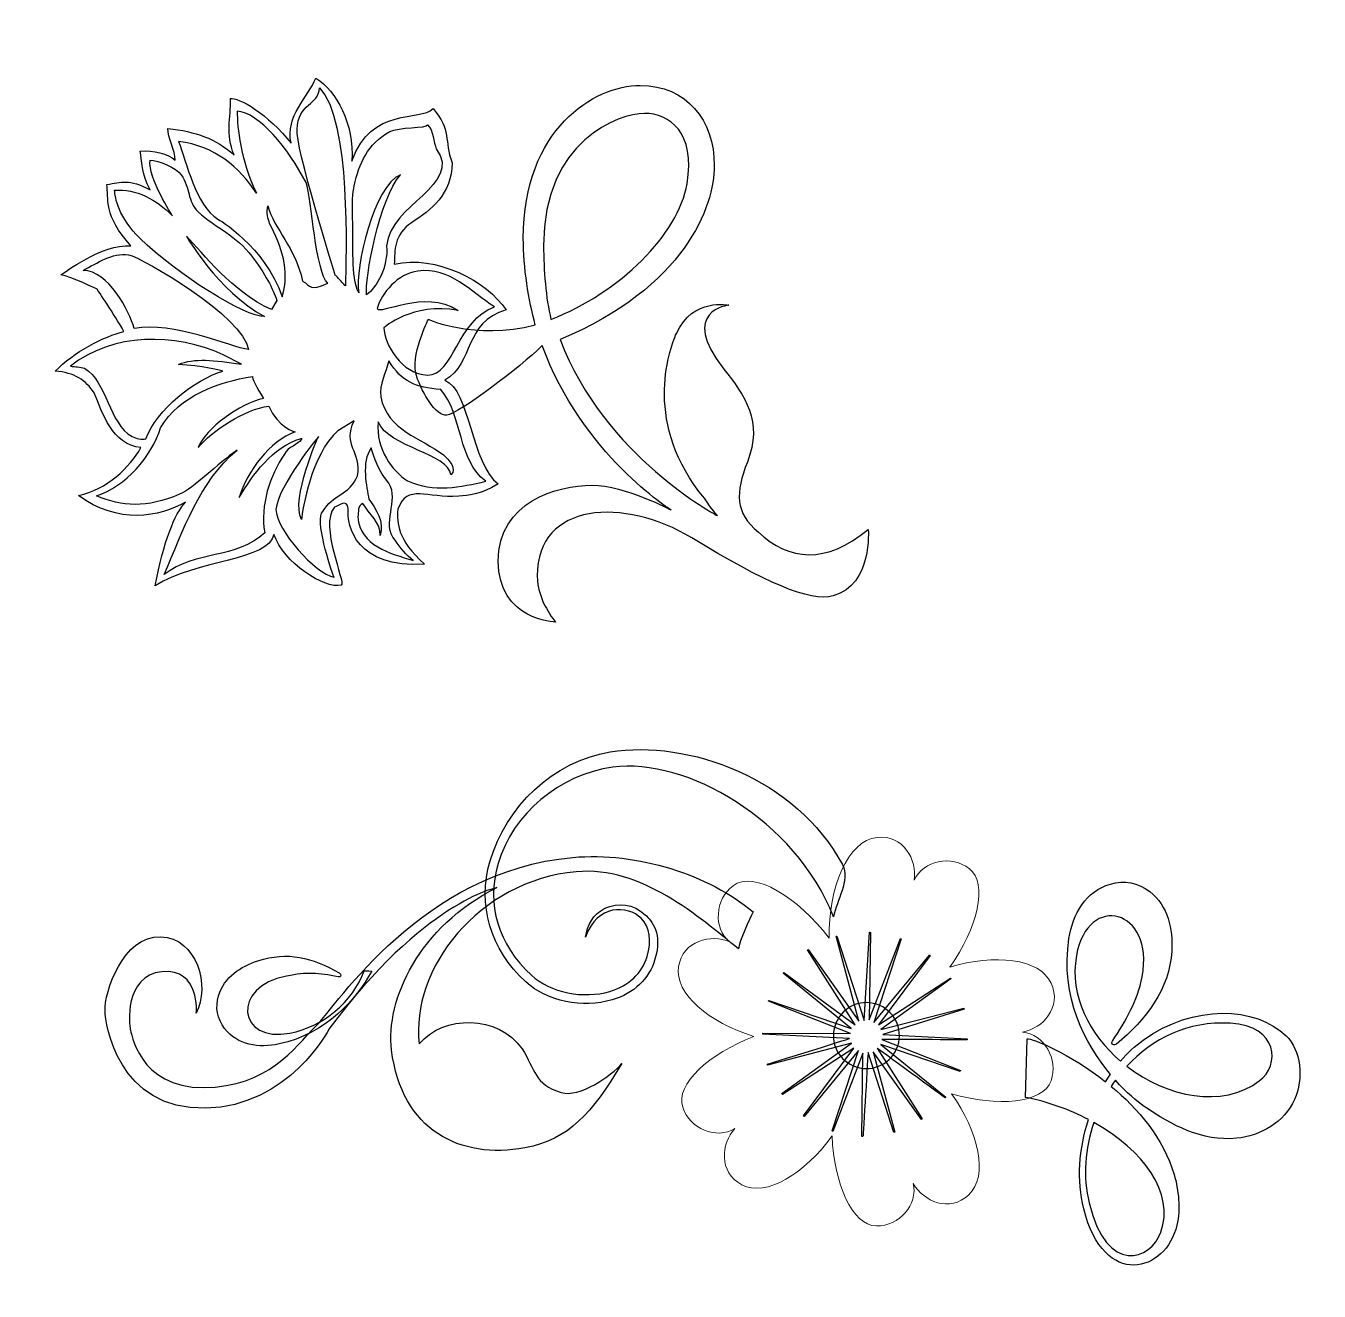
# Model space of a CAD drawing. Header units: millimetres. Extents: x -106 to 106, y -106 to 106.
# Drawn here: x 35.47 to 80.47, y -23.7 to 20.35 of the extents above; entities that cross this region are included whole.
import ezdxf

# ---------------------------------------------------------------- set-up
doc = ezdxf.new("R2010")
doc.units = ezdxf.units.MM
doc.header["$MEASUREMENT"] = 0
doc.layers.add('layer 1', color=7, linetype='Continuous')

msp = doc.modelspace()

# ---------------------------------------------------------------- linework, layer by layer
at = {"layer": 'layer 1', "color": 7}
for points, knots in [([(105.6569, -105.6569), (105.6569, -105.6569), (-106.0097, -105.6569), (-106.0097, -105.6569), (-106.0097, -105.6569), (-106.0097, -105.6569), (-106.0097, 106.0097), (-106.0097, 106.0097), (-106.0097, 106.0097), (-106.0097, 106.0097), (105.6569, 106.0097), (105.6569, 106.0097), (105.6569, 106.0097), (105.6569, 106.0097), (105.6569, -105.6569), (105.6569, -105.6569)], [0, 0, 0, 0, 0.2, 0.2, 0.2, 0.2, 0.4, 0.4, 0.4, 0.4, 0.6, 0.6, 0.6, 0.6, 1, 1, 1, 1]), ([(45.6792, 18.1954), (45.664, 17.5684), (44.9285, 17.6979), (44.9068, 16.7402), (44.9068, 16.7402), (44.8096, 16.2555), (46.2273, 11.6714), (46.2273, 11.6714), (46.2273, 11.6714), (46.2552, 11.6824), (46.5659, 11.2983), (46.5876, 11.2986), (46.5876, 11.2986), (46.5997, 12.2612), (46.7885, 17.1274), (45.6792, 18.1954)], [0, 0, 0, 0, 0.2, 0.2, 0.2, 0.2, 0.4, 0.4, 0.4, 0.4, 0.6, 0.6, 0.6, 0.6, 1, 1, 1, 1]), ([(45.2151, 14.8967), (45.2158, 14.8981), (45.2165, 14.9009), (45.2182, 14.9019), (45.2182, 14.9019), (45.4039, 14.319), (45.5496, 11.7731), (45.9686, 11.392), (45.9686, 11.392), (45.3074, 11.0975), (45.407, 11.2918), (45.0962, 11.4695), (45.0962, 11.4695), (44.8399, 12.6378), (44.1134, 13.2779), (43.8808, 14.0888), (43.8808, 14.0888), (43.835, 13.8711), (43.8936, 13.621), (43.948, 13.4715), (43.948, 13.4715), (44.3645, 12.6571), (44.6608, 11.8654), (44.3879, 10.9166), (44.3879, 10.9166), (43.7906, 12.6777), (42.1466, 13.6272), (42.1466, 13.6272), (42.1466, 13.6272), (41.3817, 14.0826), (41.0486, 15.6274), (40.7823, 16.3333), (40.7823, 16.3333), (42.0608, 16.1573), (42.8883, 15.4483), (43.4967, 14.5233), (43.4967, 14.5233), (42.9055, 15.7507), (42.8304, 16.7812), (42.8191, 17.3848), (42.8191, 17.3848), (43.5642, 17.3355), (44.6119, 16.0915), (45.2151, 14.8967)], [0, 0, 0, 0, 0.16666666, 0.16666667, 0.16666667, 0.16666667, 0.24999999, 0.25, 0.25, 0.25, 0.33333332, 0.33333333, 0.33333333, 0.33333333, 0.41666666, 0.41666667, 0.41666667, 0.41666667, 0.49999999, 0.5, 0.5, 0.5, 0.58333332, 0.58333333, 0.58333333, 0.58333333, 0.66666666, 0.66666667, 0.66666667, 0.66666667, 0.74999999, 0.75, 0.75, 0.75, 0.83333332, 0.83333333, 0.83333333, 0.83333333, 0.91666666, 0.91666667, 0.91666667, 0.91666667, 1, 1, 1, 1]), ([(48.1345, 16.6792), (47.3518, 16.2465), (47.0568, 15.5489), (46.8922, 14.7879), (46.8922, 14.7879), (46.8419, 14.5557), (46.8116, 14.1391), (46.835, 13.6696), (46.835, 13.6696), (46.8853, 12.7067), (46.7516, 11.6383), (47.0479, 11.0647), (47.0479, 11.0647), (46.8981, 11.9257), (47.5819, 14.7965), (48.5007, 15.173), (48.5007, 15.173), (47.7707, 14.3472), (47.2456, 11.5277), (47.3225, 10.9903), (47.3225, 10.9903), (47.6722, 11.2535), (48.078, 11.9522), (48.0194, 12.6956), (48.0194, 12.6956), (48.1317, 14.1412), (50.6818, 14.7947), (49.7478, 16.0777), (49.7478, 16.0777), (49.65, 16.293), (49.6552, 16.7188), (49.4422, 16.9066), (49.4422, 16.9066), (49.4378, 16.7843), (48.4001, 16.8325), (48.1345, 16.6792)], [0, 0, 0, 0, 0.1, 0.1, 0.1, 0.1, 0.2, 0.2, 0.2, 0.2, 0.3, 0.3, 0.3, 0.3, 0.4, 0.4, 0.4, 0.4, 0.5, 0.5, 0.5, 0.5, 0.6, 0.6, 0.6, 0.6, 0.7, 0.7, 0.7, 0.7, 0.8, 0.8, 0.8, 0.8, 1, 1, 1, 1]), ([(39.7891, 15.675), (39.7091, 15.0714), (40.5659, 13.7385), (40.5659, 13.7385), (40.5659, 13.7385), (40.0041, 14.3221), (39.303, 14.6793), (38.5526, 14.6338), (38.5526, 14.6338), (38.5623, 14.3706), (38.7001, 13.6679), (39.4318, 12.9565), (39.4318, 12.9565), (40.7537, 11.6704), (43.1139, 10.209), (43.7675, 10.2324), (43.7675, 10.2324), (42.1414, 11.1319), (41.0517, 13.0309), (41.0517, 13.0309), (41.0517, 13.0309), (41.6112, 12.4555), (42.6619, 11.0685), (44.0117, 10.4787), (44.0117, 10.4787), (44.0117, 10.4787), (44.1998, 10.795), (44.1998, 10.795), (44.1998, 10.795), (44.0593, 11.2039), (43.7967, 11.7234), (43.3265, 12.3363), (43.3265, 12.3363), (42.816, 13.0491), (42.0608, 13.3202), (41.4607, 13.8797), (41.4607, 13.8797), (41.0758, 14.2607), (41.193, 14.6993), (40.875, 15.1727), (40.875, 15.1727), (40.711, 15.4076), (40.0664, 15.6836), (39.7891, 15.675)], [0, 0, 0, 0, 0.0833333, 0.0833333, 0.0833333, 0.0833333, 0.1666667, 0.1666667, 0.1666667, 0.1666667, 0.25, 0.25, 0.25, 0.25, 0.3333333, 0.3333333, 0.3333333, 0.3333333, 0.4166667, 0.4166667, 0.4166667, 0.4166667, 0.5, 0.5, 0.5, 0.5, 0.5833333, 0.5833333, 0.5833333, 0.5833333, 0.6666667, 0.6666667, 0.6666667, 0.6666667, 0.75, 0.75, 0.75, 0.75, 0.8333333, 0.8333333, 0.8333333, 0.8333333, 1, 1, 1, 1]), ([(39.0377, 12.3815), (38.4638, 12.4579), (37.9653, 12.1), (37.4554, 11.842), (37.4554, 11.842), (38.3466, 11.8161), (39.0473, 10.4584), (39.2399, 9.8114), (39.2399, 9.8114), (40.5591, 10.0887), (42.6258, 9.1572), (43.2131, 9.0862), (43.2131, 9.0862), (43.0523, 10.2159), (39.5145, 12.2967), (39.0377, 12.3815)], [0, 0, 0, 0, 0.2, 0.2, 0.2, 0.2, 0.4, 0.4, 0.4, 0.4, 0.6, 0.6, 0.6, 0.6, 1, 1, 1, 1]), ([(47.9209, 9.8417), (47.9209, 9.8417), (48.91, 10.7374), (50.5126, 10.4477), (50.5126, 10.4477), (49.3061, 11.2167), (47.7962, 10.2631), (47.687, 10.519), (47.687, 10.519), (47.8368, 11.043), (48.4121, 11.7341), (49.1032, 11.8161), (49.1032, 11.8161), (50.2343, 11.9567), (50.9474, 11.0951), (51.7739, 10.5666), (51.7739, 10.5666), (50.4789, 10.1311), (50.3486, 8.165), (49.4422, 8.1943), (49.4422, 8.1943), (48.5369, 8.2236), (47.9429, 9.2764), (47.9209, 9.8417)], [0, 0, 0, 0, 0.1428571, 0.1428571, 0.1428571, 0.1428572, 0.2857143, 0.2857143, 0.2857143, 0.2857143, 0.4285714, 0.4285714, 0.4285714, 0.4285714, 0.5714286, 0.5714286, 0.5714286, 0.5714286, 0.7142857, 0.7142857, 0.7142857, 0.7142857, 1, 1, 1, 1]), ([(37.5019, 8.4323), (37.3562, 8.4902), (37.1808, 8.4795), (37.0206, 8.5085), (37.0206, 8.5085), (38.4827, 9.6674), (40.66, 9.6819), (42.336, 8.8961), (42.336, 8.8961), (42.336, 8.8961), (42.9634, 8.5784), (42.9634, 8.5784), (42.9634, 8.5784), (42.0046, 8.7183), (41.3339, 8.7972), (40.7764, 8.5653), (40.7764, 8.5653), (41.5481, 8.5302), (42.3226, 8.3359), (42.3226, 8.3359), (42.3226, 8.3359), (41.3277, 8.0317), (40.0175, 7.0012), (39.6437, 5.9718), (39.6437, 5.9718), (39.4866, 5.9388), (39.3085, 5.9901), (39.1631, 6.0576), (39.1631, 6.0576), (38.3473, 6.5096), (38.3042, 7.9517), (37.5019, 8.4323)], [0, 0, 0, 0, 0.1111111, 0.1111111, 0.1111111, 0.1111111, 0.2222222, 0.2222222, 0.2222222, 0.2222222, 0.3333333, 0.3333333, 0.3333333, 0.3333333, 0.4444444, 0.4444444, 0.4444444, 0.4444445, 0.5555556, 0.5555556, 0.5555556, 0.5555556, 0.6666667, 0.6666667, 0.6666667, 0.6666667, 0.7777778, 0.7777778, 0.7777778, 0.7777778, 1, 1, 1, 1]), ([(47.7218, 6.5641), (48.109, 5.6759), (50.1905, 5.4506), (50.2539, 4.7234), (50.2539, 4.7234), (50.4937, 4.9201), (50.174, 5.2453), (50.0021, 5.4193), (50.0021, 5.4193), (49.2069, 6.0125), (48.0511, 6.2661), (47.8127, 7.4395), (47.8127, 7.4395), (47.7531, 7.8794), (47.9963, 8.2715), (48.0962, 8.6924), (48.0962, 8.6924), (48.5579, 7.9466), (49.0099, 7.7736), (49.9073, 7.692), (49.9073, 7.692), (50.6622, 6.8249), (50.4981, 5.1967), (51.4693, 4.4967), (51.4693, 4.4967), (50.5953, 4.3017), (49.6658, 4.0929), (48.7422, 4.5153), (48.7422, 4.5153), (48.2347, 4.8357), (47.638, 5.6108), (47.7218, 6.5641)], [0, 0, 0, 0, 0.1111111, 0.1111111, 0.1111111, 0.1111111, 0.2222222, 0.2222222, 0.2222222, 0.2222222, 0.3333333, 0.3333333, 0.3333333, 0.3333333, 0.4444444, 0.4444444, 0.4444444, 0.4444445, 0.5555556, 0.5555556, 0.5555556, 0.5555556, 0.6666667, 0.6666667, 0.6666667, 0.6666667, 0.7777778, 0.7777778, 0.7777778, 0.7777778, 1, 1, 1, 1]), ([(40.1536, 6.3591), (39.8432, 5.3538), (38.9323, 4.322), (37.9239, 3.9885), (37.9239, 3.9885), (38.8127, 3.6168), (39.6582, 3.5544), (40.8164, 4.046), (40.8164, 4.046), (41.3066, 4.2479), (42.1376, 5.1116), (42.8146, 5.5863), (42.8146, 5.5863), (41.4847, 4.4546), (40.9404, 2.7924), (40.2786, 1.2479), (40.2786, 1.2479), (41.3366, 2.0958), (42.7815, 1.7757), (43.7764, 2.7028), (43.7764, 2.7028), (43.6131, 3.6719), (43.9539, 4.6851), (44.4606, 5.4437), (44.4606, 5.4437), (44.5967, 5.7341), (44.9323, 5.7252), (45.0646, 5.9863), (45.0646, 5.9863), (45.0646, 5.9863), (45.0442, 5.9884), (45.0442, 5.9884), (45.0442, 5.9884), (44.039, 5.6832), (43.3544, 4.7302), (42.8866, 3.9293), (42.8866, 3.9293), (43.1891, 4.8722), (43.9432, 5.8978), (44.8344, 6.2154), (44.8344, 6.2154), (44.8344, 6.2154), (44.2443, 6.3687), (43.9208, 7.1142), (43.9208, 7.1142), (43.0836, 7.0174), (41.934, 6.243), (41.4586, 5.6711), (41.4586, 5.6711), (41.7211, 6.3295), (42.9258, 7.219), (43.7378, 7.3843), (43.7378, 7.3843), (43.4988, 7.734), (43.31, 8.1175), (43.353, 8.1454), (43.353, 8.1454), (42.1758, 7.9538), (40.8147, 7.488), (40.1536, 6.3591)], [0, 0, 0, 0, 0.0625, 0.0625, 0.0625, 0.0625, 0.125, 0.125, 0.125, 0.125, 0.1875, 0.1875, 0.1875, 0.1875, 0.25, 0.25, 0.25, 0.25, 0.3125, 0.3125, 0.3125, 0.3125, 0.375, 0.375, 0.375, 0.375, 0.4375, 0.4375, 0.4375, 0.4375, 0.5, 0.5, 0.5, 0.5, 0.5625, 0.5625, 0.5625, 0.5625, 0.625, 0.625, 0.625, 0.625, 0.6875, 0.6875, 0.6875, 0.6875, 0.75, 0.75, 0.75, 0.75, 0.8125, 0.8125, 0.8125, 0.8125, 0.875, 0.875, 0.875, 0.875, 1, 1, 1, 1]), ([(44.1674, 3.5158), (44.2419, 4.3447), (45.6482, 6.0563), (45.6482, 6.0563), (45.6482, 6.0563), (45.6482, 6.0563), (44.6728, 3.88), (45.0563, 3.1679), (45.0563, 3.1679), (45.0962, 3.5238), (45.3881, 5.4175), (46.322, 6.2588), (46.322, 6.2588), (46.322, 6.2588), (46.8922, 6.6016), (46.8922, 6.6016), (46.8922, 6.6016), (46.4636, 5.7538), (47.1674, 5.5264), (47.0048, 4.693), (47.0048, 4.693), (46.7371, 3.9951), (46.1184, 4.0467), (45.8039, 3.4497), (45.8039, 3.4497), (45.4979, 3.1882), (46.0664, 1.477), (46.1904, 1.1577), (46.1904, 1.1577), (45.5551, 1.2748), (44.1661, 2.801), (44.1674, 3.5158)], [0, 0, 0, 0, 0.1111111, 0.1111111, 0.1111111, 0.1111111, 0.2222222, 0.2222222, 0.2222222, 0.2222222, 0.3333333, 0.3333333, 0.3333333, 0.3333333, 0.4444444, 0.4444444, 0.4444444, 0.4444445, 0.5555556, 0.5555556, 0.5555556, 0.5555556, 0.6666667, 0.6666667, 0.6666667, 0.6666667, 0.7777778, 0.7777778, 0.7777778, 0.7777778, 1, 1, 1, 1]), ([(47.0155, 3.2581), (47.0555, 3.427), (46.9893, 3.6492), (47.1922, 3.7277), (47.1922, 3.7277), (47.4045, 3.3563), (47.8203, 3.0625), (47.7976, 2.606), (47.7976, 2.606), (47.9457, 3.0766), (47.6411, 3.5427), (47.4034, 3.8776), (47.4034, 3.8776), (47.3276, 4.2844), (47.1244, 5.1729), (47.4809, 5.658), (47.4809, 5.658), (47.5698, 5.3831), (47.7504, 4.8057), (48.1007, 4.4298), (48.1007, 4.4298), (48.4707, 3.8252), (47.8148, 3.0125), (48.3202, 2.443), (48.3202, 2.443), (48.4841, 2.1788), (48.7105, 1.928), (48.9437, 1.7378), (48.9437, 1.7378), (48.1369, 1.9941), (47.1027, 2.2467), (47.0155, 3.2581)], [0, 0, 0, 0, 0.1111111, 0.1111111, 0.1111111, 0.1111111, 0.2222222, 0.2222222, 0.2222222, 0.2222222, 0.3333333, 0.3333333, 0.3333333, 0.3333333, 0.4444444, 0.4444444, 0.4444444, 0.4444445, 0.5555556, 0.5555556, 0.5555556, 0.5555556, 0.6666667, 0.6666667, 0.6666667, 0.6666667, 0.7777778, 0.7777778, 0.7777778, 0.7777778, 1, 1, 1, 1])]:
    msp.add_open_spline(points, degree=3, knots=knots, dxfattribs=at)
at = {"layer": 'layer 1'}
for points, knots in [([(46.8109, 15.6419), (46.8884, 16.9524), (46.2748, 18.0831), (45.5579, 18.5354), (45.5579, 18.5354), (45.2947, 17.8771), (44.4847, 17.2239), (44.6939, 16.2648), (44.6939, 16.2648), (43.9222, 17.2714), (42.84, 17.8905), (42.5875, 17.8199), (42.5875, 17.8199), (42.6047, 17.1267), (42.4015, 16.6238), (42.7143, 15.8548), (42.7143, 15.8548), (42.0753, 16.4398), (41.3714, 16.6679), (40.4109, 16.7843), (40.4109, 16.7843), (40.372, 16.4642), (40.6945, 15.9981), (40.6562, 15.6781), (40.6562, 15.6781), (40.4268, 15.9096), (39.8935, 16.035), (39.4408, 15.9878), (39.4408, 15.9878), (39.5138, 15.6953), (39.4859, 15.1906), (39.786, 14.6466), (39.786, 14.6466), (39.0415, 15.0418), (38.8024, 14.9081), (38.2857, 14.8289), (38.2857, 14.8289), (38.3494, 14.3541), (38.154, 13.7485), (39.1228, 12.6963), (39.1228, 12.6963), (38.0944, 12.7604), (36.8408, 11.7737), (36.6768, 11.6862), (36.6768, 11.6862), (37.0485, 11.6315), (37.9343, 11.1864), (37.9442, 11.1877), (37.9442, 11.1877), (37.9614, 11.1743), (38.5458, 10.2879), (38.8761, 9.7143), (38.8761, 9.7143), (38.1923, 9.5478), (37.1088, 8.9874), (36.4883, 8.3317), (36.4883, 8.3317), (37.1453, 8.2859), (37.5591, 8.0127), (37.8426, 7.5762), (37.8426, 7.5762), (38.1306, 6.8672), (38.4668, 5.7907), (39.4687, 5.6687), (39.4687, 5.6687), (39.0804, 4.9848), (38.2953, 4.2073), (37.2959, 4.003), (37.2959, 4.003), (38.6549, 2.9853), (40.1298, 3.2533), (41.0252, 3.7746), (41.0252, 3.7746), (40.629, 3.3553), (40.2703, 2.4038), (39.9603, 0.8573), (39.9603, 0.8573), (41.4127, 1.7775), (43.9456, 1.734), (44.0968, 2.6501), (44.0968, 2.6501), (44.4262, 1.6762), (45.8542, 0.7312), (46.4409, 0.8827), (46.4409, 0.8827), (46.6056, 0.9768), (45.6564, 2.9484), (46.2018, 3.5927), (46.2018, 3.5927), (46.3393, 3.6381), (46.6455, 3.9041), (46.6837, 3.5544), (46.6837, 3.5544), (46.6062, 2.9143), (46.9997, 1.4653), (49.332, 1.6087), (49.332, 1.6087), (48.3836, 2.4951), (48.3842, 3.0029), (48.4066, 3.5283), (48.4066, 3.5283), (48.7391, 4.4222), (49.4064, 3.8945), (50.533, 3.9806), (50.533, 3.9806), (50.8547, 4.0057), (51.2623, 4.0212), (51.9048, 4.4036), (51.9048, 4.4036), (50.9584, 5.0865), (50.9226, 7.6903), (50.0417, 8.0138), (50.0417, 8.0138), (51.0893, 8.618), (50.6794, 10.0346), (52.1797, 10.4625), (52.1797, 10.4625), (51.5158, 11.463), (49.7351, 12.4035), (48.2843, 12.0514), (48.2843, 12.0514), (48.3022, 12.5365), (48.2678, 13.0898), (48.8866, 13.5011), (48.8866, 13.5011), (49.5704, 13.9462), (50.2856, 14.4895), (50.2966, 15.5847), (50.2966, 15.5847), (50.0066, 16.3705), (50.2921, 16.7226), (49.6327, 17.4723), (49.6327, 17.4723), (49.2114, 17.0158), (47.472, 17.5722), (46.8109, 15.6419)], [0, 0, 0, 0, 0.0285714, 0.0285714, 0.0285714, 0.0285714, 0.0571429, 0.0571429, 0.0571429, 0.0571429, 0.0857143, 0.0857143, 0.0857143, 0.0857143, 0.1142857, 0.1142857, 0.1142857, 0.1142857, 0.1428571, 0.1428571, 0.1428571, 0.1428572, 0.1714286, 0.1714286, 0.1714286, 0.1714286, 0.2, 0.2, 0.2, 0.2, 0.2285714, 0.2285714, 0.2285714, 0.2285714, 0.2571429, 0.2571429, 0.2571429, 0.2571429, 0.2857143, 0.2857143, 0.2857143, 0.2857143, 0.3142857, 0.3142857, 0.3142857, 0.3142857, 0.3428571, 0.3428571, 0.3428571, 0.3428572, 0.3714286, 0.3714286, 0.3714286, 0.3714286, 0.4, 0.4, 0.4, 0.4, 0.4285714, 0.4285714, 0.4285714, 0.4285714, 0.4571429, 0.4571429, 0.4571429, 0.4571429, 0.4857143, 0.4857143, 0.4857143, 0.4857143, 0.5142857, 0.5142857, 0.5142857, 0.5142857, 0.5428571, 0.5428571, 0.5428571, 0.5428572, 0.5714286, 0.5714286, 0.5714286, 0.5714286, 0.6, 0.6, 0.6, 0.6, 0.6285714, 0.6285714, 0.6285714, 0.6285714, 0.6571429, 0.6571429, 0.6571429, 0.6571429, 0.6857143, 0.6857143, 0.6857143, 0.6857143, 0.7142857, 0.7142857, 0.7142857, 0.7142857, 0.7428571, 0.7428571, 0.7428571, 0.7428572, 0.7714286, 0.7714286, 0.7714286, 0.7714286, 0.8, 0.8, 0.8, 0.8, 0.8285714, 0.8285714, 0.8285714, 0.8285714, 0.8571429, 0.8571429, 0.8571429, 0.8571429, 0.8857143, 0.8857143, 0.8857143, 0.8857143, 0.9142857, 0.9142857, 0.9142857, 0.9142857, 0.9428571, 0.9428571, 0.9428571, 0.9428572, 1, 1, 1, 1]), ([(79.316, -14.8053), (78.2587, -13.7855), (76.1021, -13.6911), (74.3396, -14.9596), (74.3396, -14.9596), (74.0561, -15.1635), (73.7949, -15.4119), (73.5569, -15.6906), (73.5569, -15.6906), (72.4782, -14.7656), (71.7696, -13.4227), (72.0214, -12.0127), (72.0214, -12.0127), (72.4148, -9.8081), (74.7499, -10.3817), (74.3082, -12.7499), (74.3082, -12.7499), (74.1484, -13.6084), (73.7453, -14.2658), (73.274, -14.9975), (73.274, -14.9975), (73.2017, -15.1098), (73.3381, -15.1608), (73.4181, -15.0953), (73.4181, -15.0953), (74.4343, -14.2582), (75.2653, -13.1792), (75.3397, -11.8559), (75.3397, -11.8559), (75.3824, -11.099), (75.2171, -10.2894), (74.5735, -9.7878), (74.5735, -9.7878), (74.1718, -9.4746), (73.6861, -9.3817), (73.2031, -9.5232), (73.2031, -9.5232), (72.3452, -9.774), (71.8936, -10.5729), (71.7623, -11.4194), (71.7623, -11.4194), (71.4474, -13.4486), (72.3284, -15.1001), (73.2041, -16.1526), (73.2041, -16.1526), (73.1466, -16.237), (73.0897, -16.3218), (73.0367, -16.4096), (73.0367, -16.4096), (71.7751, -15.4161), (70.4852, -14.89), (70.3092, -14.9134), (70.3092, -14.9134), (70.3092, -14.9134), (70.2523, -16.9526), (70.2523, -16.9526), (70.2523, -16.9526), (71.032, -17.1066), (71.7768, -17.377), (72.4407, -17.7239), (72.4407, -17.7239), (72.1116, -18.7361), (72.0269, -19.8378), (72.2743, -20.8273), (72.2743, -20.8273), (72.9846, -23.6667), (75.144, -23.0335), (75.5171, -21.3992), (75.5171, -21.3992), (75.6477, -20.828), (75.5819, -20.1961), (75.4183, -19.6332), (75.4183, -19.6332), (75.0527, -18.3758), (74.1666, -17.3436), (73.232, -16.5678), (73.232, -16.5678), (73.2788, -16.4958), (73.3271, -16.4244), (73.3774, -16.3545), (73.3774, -16.3545), (73.7646, -16.7876), (74.136, -17.1011), (74.3834, -17.2685), (74.3834, -17.2685), (75.3542, -17.9265), (76.3822, -18.4915), (77.5904, -18.3758), (77.5904, -18.3758), (78.4375, -18.2944), (79.2533, -17.8156), (79.612, -17.0266), (79.612, -17.0266), (79.9437, -16.297), (79.8276, -15.2993), (79.316, -14.8053)], [0, 0, 0, 0, 0.04, 0.04, 0.04, 0.04, 0.08, 0.08, 0.08, 0.08, 0.12, 0.12, 0.12, 0.12, 0.16, 0.16, 0.16, 0.16, 0.2, 0.2, 0.2, 0.2, 0.24, 0.24, 0.24, 0.24, 0.28, 0.28, 0.28, 0.28, 0.32, 0.32, 0.32, 0.32, 0.36, 0.36, 0.36, 0.36, 0.4, 0.4, 0.4, 0.4, 0.44, 0.44, 0.44, 0.44, 0.48, 0.48, 0.48, 0.48, 0.52, 0.52, 0.52, 0.52, 0.56, 0.56, 0.56, 0.56, 0.6, 0.6, 0.6, 0.6, 0.64, 0.64, 0.64, 0.64, 0.68, 0.68, 0.68, 0.68, 0.72, 0.72, 0.72, 0.72, 0.76, 0.76, 0.76, 0.76, 0.8, 0.8, 0.8, 0.8, 0.84, 0.84, 0.84, 0.84, 0.88, 0.88, 0.88, 0.88, 0.92, 0.92, 0.92, 0.92, 1, 1, 1, 1]), ([(47.2381, -12.5411), (46.8422, -13.636), (45.8084, -14.489), (44.656, -14.715), (44.656, -14.715), (42.8353, -15.0726), (42.5772, -13.0965), (44.5402, -12.7268), (44.5402, -12.7268), (45.2506, -12.5921), (45.6285, -12.6114), (46.3358, -12.7561), (46.3358, -12.7561), (46.444, -12.7782), (46.4426, -12.6576), (46.3685, -12.6155), (46.3685, -12.6155), (45.4163, -12.0816), (44.5836, -11.8586), (43.5387, -12.198), (43.5387, -12.198), (42.9417, -12.3923), (42.3657, -12.7633), (42.1717, -13.4114), (42.1717, -13.4114), (42.0498, -13.8151), (42.1238, -14.2189), (42.3784, -14.5493), (42.3784, -14.5493), (42.8297, -15.137), (43.5821, -15.2455), (44.276, -15.0933), (44.276, -15.0933), (45.9382, -14.7274), (46.9494, -13.5505), (47.4999, -12.5583), (47.4999, -12.5583), (47.502, -12.5591), (47.3318, -12.5405), (47.2381, -12.5411)], [0, 0, 0, 0, 0.0909091, 0.0909091, 0.0909091, 0.0909091, 0.1818182, 0.1818182, 0.1818182, 0.1818182, 0.2727273, 0.2727273, 0.2727273, 0.2727273, 0.3636364, 0.3636364, 0.3636364, 0.3636364, 0.4545455, 0.4545455, 0.4545455, 0.4545455, 0.5454545, 0.5454545, 0.5454545, 0.5454546, 0.6363636, 0.6363636, 0.6363636, 0.6363636, 0.7272727, 0.7272727, 0.7272727, 0.7272727, 0.8181818, 0.8181818, 0.8181818, 0.8181818, 1, 1, 1, 1]), ([(78.3855, -16.3797), (78.3855, -16.3797), (78.3855, -16.3797), (78.3855, -16.3797), (78.3855, -16.3797), (77.0891, -17.3453), (75.175, -16.9477), (73.775, -15.867), (73.775, -15.867), (74.6565, -14.9065), (75.8978, -14.2851), (77.373, -14.3712), (77.373, -14.3712), (79.0642, -14.4697), (79.1131, -15.8374), (78.3855, -16.3797)], [0, 0, 0, 0, 0.2, 0.2, 0.2, 0.2, 0.4, 0.4, 0.4, 0.4, 0.6, 0.6, 0.6, 0.6, 1, 1, 1, 1]), ([(74.9601, -21.65), (74.9601, -21.65), (74.9601, -21.65), (74.9601, -21.65), (74.9601, -21.65), (74.6204, -22.607), (73.088, -23.1879), (72.4638, -20.6233), (72.4638, -20.6233), (72.2436, -19.72), (72.3153, -18.7375), (72.6246, -17.8238), (72.6246, -17.8238), (74.3468, -18.7843), (75.4479, -20.2761), (74.9601, -21.65)], [0, 0, 0, 0, 0.2, 0.2, 0.2, 0.2, 0.4, 0.4, 0.4, 0.4, 0.6, 0.6, 0.6, 0.6, 1, 1, 1, 1])]:
    msp.add_open_spline(points, degree=3, knots=knots, dxfattribs=at)
at = {"layer": 'layer 1', "color": 250}
for points, knots in [([(64.7767, 2.8203), (63.3005, 1.6011), (62.0168, 1.7292), (60.9578, 2.7242), (60.9578, 2.7242), (60.1306, 3.3929), (60.1561, 4.1039), (60.572, 5.1691), (60.572, 5.1691), (61.1263, 6.5889), (60.4817, 7.4791), (59.7538, 8.4065), (59.7538, 8.4065), (58.149, 10.4457), (59.9277, 10.6279), (59.9277, 10.6279), (59.9277, 10.6279), (59.9277, 10.6279), (58.6823, 10.9125), (58.1039, 9.6464), (58.1039, 9.6464), (57.8197, 9.0232), (56.9508, 6.4497), (59.0792, 3.9051), (59.0792, 3.9051), (59.3297, 3.5107), (59.535, 3.2988), (59.535, 3.2988), (59.535, 3.2988), (59.535, 3.2988), (55.5993, 5.3552), (54.0594, 9.4304), (54.0594, 9.4304), (58.4033, 11.2666), (59.4206, 14.0654), (59.4206, 15.4893), (59.4206, 15.4893), (59.4206, 17.0664), (58.4549, 18.2788), (56.8434, 18.2788), (56.8434, 18.2788), (55.2331, 18.2788), (52.774, 16.7574), (52.774, 12.9581), (52.774, 12.9581), (52.774, 11.9277), (52.959, 10.8084), (53.1929, 9.9441), (53.1929, 9.9441), (51.0752, 9.3983), (49.4708, 10.1363), (49.4708, 10.1363), (49.4708, 10.1363), (49.4708, 10.1363), (48.8294, 8.823), (49.0536, 8.1788), (49.0536, 8.1788), (49.2793, 7.5352), (49.7251, 6.768), (50.1123, 6.799), (50.1123, 6.799), (50.4992, 6.8304), (52.6792, 8.4675), (53.4337, 9.2227), (53.4337, 9.2227), (54.8218, 5.433), (57.9241, 3.491), (57.9241, 3.491), (57.9241, 3.491), (57.9241, 3.491), (56.3455, 4.3602), (55.1559, 4.3602), (55.1559, 4.3602), (53.9653, 4.3602), (51.9031, 3.7822), (51.9031, 1.7206), (51.9031, 1.7206), (51.9031, -0.3383), (53.8992, -0.4037), (53.8992, -0.4037), (53.8992, -0.4037), (53.8992, -0.4037), (53.256, 0.3367), (53.256, 1.2062), (53.256, 1.2062), (53.256, 3.7822), (56.2945, 3.9482), (58.6341, 2.5264), (58.6341, 2.5264), (61.1797, 0.9775), (62.7448, 0.2833), (63.5571, 0.51), (63.5571, 0.51), (64.9369, 0.8952), (64.7767, 2.8203), (64.7767, 2.8203)], [0, 0, 0, 0, 0.04, 0.04, 0.04, 0.04, 0.08, 0.08, 0.08, 0.08, 0.12, 0.12, 0.12, 0.12, 0.16, 0.16, 0.16, 0.16, 0.2, 0.2, 0.2, 0.2, 0.24, 0.24, 0.24, 0.24, 0.28, 0.28, 0.28, 0.28, 0.32, 0.32, 0.32, 0.32, 0.36, 0.36, 0.36, 0.36, 0.4, 0.4, 0.4, 0.4, 0.44, 0.44, 0.44, 0.44, 0.48, 0.48, 0.48, 0.48, 0.52, 0.52, 0.52, 0.52, 0.56, 0.56, 0.56, 0.56, 0.6, 0.6, 0.6, 0.6, 0.64, 0.64, 0.64, 0.64, 0.68, 0.68, 0.68, 0.68, 0.72, 0.72, 0.72, 0.72, 0.76, 0.76, 0.76, 0.76, 0.8, 0.8, 0.8, 0.8, 0.84, 0.84, 0.84, 0.84, 0.88, 0.88, 0.88, 0.88, 0.92, 0.92, 0.92, 0.92, 1, 1, 1, 1]), ([(53.4816, 12.7032), (53.4816, 12.7032), (53.4816, 12.7032), (53.4816, 12.7032), (53.4816, 12.7032), (53.4816, 16.3743), (56.1223, 17.3059), (56.9908, 17.3059), (56.9908, 17.3059), (57.8603, 17.3059), (58.776, 16.6496), (58.4722, 14.8592), (58.4722, 14.8592), (58.1738, 13.0974), (56.1447, 11.0668), (53.7383, 10.1363), (53.7383, 10.1363), (53.5584, 10.877), (53.4816, 11.8471), (53.4816, 12.7032)], [0, 0, 0, 0, 0.1666667, 0.1666667, 0.1666667, 0.1666667, 0.3333333, 0.3333333, 0.3333333, 0.3333333, 0.5, 0.5, 0.5, 0.5, 0.6666667, 0.6666667, 0.6666667, 0.6666667, 1, 1, 1, 1]), ([(55.7936, -4.9247), (53.8127, -5.2458), (52.1625, -6.8516), (51.6192, -8.7219), (51.6192, -8.7219), (51.1741, -10.2567), (51.6295, -11.7925), (52.8656, -12.9345), (52.8656, -12.9345), (53.6036, -13.6105), (54.8376, -13.8668), (55.8684, -13.5561), (55.8684, -13.5561), (56.6239, -13.33), (57.1537, -12.8285), (57.356, -12.1415), (57.356, -12.1415), (57.6254, -11.241), (57.2488, -10.8096), (57.0166, -10.5926), (57.0166, -10.5926), (56.6094, -10.2122), (56.063, -10.1606), (55.6155, -10.37), (55.6155, -10.37), (55.1966, -10.5667), (55.0016, -10.9812), (54.9423, -11.3715), (54.9423, -11.3715), (55.3433, -10.2164), (56.4003, -10.2598), (56.8802, -10.7183), (56.8802, -10.7183), (57.1896, -11.0143), (57.2419, -11.5066), (57.0811, -12.0495), (57.0811, -12.0495), (56.9053, -12.6345), (56.4485, -13.0627), (55.7895, -13.2611), (55.7895, -13.2611), (54.8628, -13.5388), (53.7141, -13.3052), (53.0565, -12.7007), (53.0565, -12.7007), (51.8934, -11.6264), (51.4828, -10.2446), (51.8993, -8.8101), (51.8993, -8.8101), (52.4009, -7.0851), (54.0401, -5.7043), (55.8866, -5.4573), (55.8866, -5.4573), (58.4356, -5.1139), (62.2377, -7.2842), (63.5716, -10.6687), (63.5716, -10.6687), (63.6781, -10.0869), (64.1528, -9.404), (63.8803, -8.8497), (63.8803, -8.8497), (62.2597, -5.8401), (58.5115, -4.4841), (55.7936, -4.9247)], [0, 0, 0, 0, 0.0588235, 0.0588235, 0.0588235, 0.0588235, 0.1176471, 0.1176471, 0.1176471, 0.1176471, 0.1764706, 0.1764706, 0.1764706, 0.1764706, 0.2352941, 0.2352941, 0.2352941, 0.2352941, 0.2941176, 0.2941176, 0.2941176, 0.2941177, 0.3529412, 0.3529412, 0.3529412, 0.3529412, 0.4117647, 0.4117647, 0.4117647, 0.4117647, 0.4705882, 0.4705882, 0.4705882, 0.4705882, 0.5294118, 0.5294118, 0.5294118, 0.5294118, 0.5882353, 0.5882353, 0.5882353, 0.5882353, 0.6470588, 0.6470588, 0.6470588, 0.6470588, 0.7058824, 0.7058824, 0.7058824, 0.7058824, 0.7647059, 0.7647059, 0.7647059, 0.7647059, 0.8235294, 0.8235294, 0.8235294, 0.8235294, 0.8823529, 0.8823529, 0.8823529, 0.882353, 1, 1, 1, 1]), ([(60.7683, -10.4899), (59.2346, -9.2097), (56.7541, -8.3953), (54.4941, -8.5979), (54.4941, -8.5979), (49.2314, -9.0678), (46.3131, -13.7207), (45.5465, -14.4821), (45.5465, -14.4821), (44.7955, -15.229), (43.9018, -16.5926), (41.6501, -16.6098), (41.6501, -16.6098), (39.3874, -16.6281), (39.1221, -14.6488), (39.0976, -14.5737), (39.0976, -14.5737), (39.0611, -14.4814), (38.8675, -12.6962), (40.2004, -12.5776), (40.2004, -12.5776), (41.5457, -12.4567), (41.3955, -14.0256), (41.3955, -14.0256), (41.3955, -14.0256), (41.8847, -13.0682), (41.4214, -11.4098), (40.1615, -11.3591), (40.1615, -11.3591), (38.8386, -11.3054), (38.193, -13.3208), (38.2195, -13.9378), (38.2195, -13.9378), (38.2288, -14.3836), (38.658, -17.3922), (41.7232, -17.3298), (41.7232, -17.3298), (44.6177, -17.2695), (46.0133, -14.5762), (46.0133, -14.5762), (46.0133, -14.5762), (49.2913, -10.1433), (51.8586, -9.6479), (51.8586, -9.6479), (51.8586, -9.6479), (49.1436, -10.9971), (47.9788, -13.5533), (48.1924, -15.3058), (48.1924, -15.3058), (48.5317, -18.0919), (50.5881, -19.1319), (52.8329, -18.7079), (52.8329, -18.7079), (54.3794, -18.4147), (55.1435, -17.5203), (56.2015, -15.7733), (56.2015, -15.7733), (55.858, -16.1991), (54.7153, -16.9733), (54.0959, -16.7869), (54.0959, -16.7869), (53.1368, -16.4968), (53.2025, -15.968), (52.7299, -15.2642), (52.7299, -15.2642), (51.9176, -14.0501), (49.9625, -14.0856), (49.1559, -15.0884), (49.1559, -15.0884), (48.83, -12.5053), (51.2134, -9.3992), (54.6181, -9.0967), (54.6181, -9.0967), (56.885, -8.8945), (58.8984, -10.6697), (60.2643, -11.786), (60.2643, -11.786), (60.2822, -11.5169), (60.6588, -10.7345), (60.7683, -10.4899)], [0, 0, 0, 0, 0.047619, 0.047619, 0.047619, 0.0476191, 0.0952381, 0.0952381, 0.0952381, 0.0952381, 0.1428571, 0.1428571, 0.1428571, 0.1428572, 0.1904762, 0.1904762, 0.1904762, 0.1904762, 0.2380952, 0.2380952, 0.2380952, 0.2380952, 0.2857143, 0.2857143, 0.2857143, 0.2857143, 0.3333333, 0.3333333, 0.3333333, 0.3333333, 0.3809524, 0.3809524, 0.3809524, 0.3809524, 0.4285714, 0.4285714, 0.4285714, 0.4285714, 0.4761905, 0.4761905, 0.4761905, 0.4761905, 0.5238095, 0.5238095, 0.5238095, 0.5238095, 0.5714286, 0.5714286, 0.5714286, 0.5714286, 0.6190476, 0.6190476, 0.6190476, 0.6190476, 0.6666667, 0.6666667, 0.6666667, 0.6666667, 0.7142857, 0.7142857, 0.7142857, 0.7142857, 0.7619048, 0.7619048, 0.7619048, 0.7619048, 0.8095238, 0.8095238, 0.8095238, 0.8095238, 0.8571429, 0.8571429, 0.8571429, 0.8571429, 0.9047619, 0.9047619, 0.9047619, 0.9047619, 1, 1, 1, 1]), ([(67.9903, -16.0166), (67.9903, -16.0166), (65.2535, -14.9368), (65.2535, -14.9368), (65.2535, -14.9368), (65.2535, -14.9368), (68.2194, -14.9455), (68.2194, -14.9455), (68.2194, -14.9455), (68.2194, -14.9341), (68.2194, -14.9224), (68.2194, -14.9107), (68.2194, -14.9107), (68.2194, -14.9107), (65.2873, -14.7591), (65.2873, -14.7591), (65.2873, -14.7591), (65.2873, -14.7591), (68.1143, -13.8785), (68.1143, -13.8785), (68.1143, -13.8785), (68.1091, -13.8675), (68.1071, -13.8558), (68.1047, -13.8461), (68.1047, -13.8461), (68.1047, -13.8461), (65.2108, -14.5944), (65.2108, -14.5944), (65.2108, -14.5944), (65.2108, -14.5944), (67.6551, -12.8257), (67.6551, -12.8257), (67.6551, -12.8257), (67.6509, -12.8184), (67.6437, -12.8092), (67.6372, -12.8012), (67.6372, -12.8012), (67.6372, -12.8012), (65.1326, -14.4297), (65.1326, -14.4297), (65.1326, -14.4297), (65.1326, -14.4297), (66.9319, -12.0147), (66.9319, -12.0147), (66.9319, -12.0147), (66.9254, -12.0085), (66.9161, -12.001), (66.9075, -11.9954), (66.9075, -11.9954), (66.9075, -11.9954), (64.9734, -14.344), (64.9734, -14.344), (64.9734, -14.344), (64.9734, -14.344), (65.9267, -11.4325), (65.9267, -11.4325), (65.9267, -11.4325), (65.9181, -11.4297), (65.9067, -11.4263), (65.8981, -11.4218), (65.8981, -11.4218), (65.8981, -11.4218), (64.8146, -14.254), (64.8146, -14.254), (64.8146, -14.254), (64.8146, -14.254), (64.8504, -11.2058), (64.8504, -11.2058), (64.8504, -11.2058), (64.8418, -11.2058), (64.8325, -11.2037), (64.8215, -11.2037), (64.8215, -11.2037), (64.8215, -11.2037), (64.6351, -14.2792), (64.6351, -14.2792), (64.6351, -14.2792), (64.6351, -14.2792), (63.6863, -11.336), (63.6863, -11.336), (63.6863, -11.336), (63.6777, -11.3384), (63.6688, -11.3422), (63.6574, -11.3443), (63.6574, -11.3443), (63.6574, -11.3443), (64.4539, -14.3002), (64.4539, -14.3002), (64.4539, -14.3002), (64.4539, -14.3002), (62.6838, -11.8046), (62.6838, -11.8046), (62.6838, -11.8046), (62.6773, -11.809), (62.6704, -11.8149), (62.6614, -11.8197), (62.6614, -11.8197), (62.6614, -11.8197), (64.3202, -14.4252), (64.3202, -14.4252), (64.3202, -14.4252), (64.3202, -14.4252), (61.8356, -12.6083), (61.8356, -12.6083), (61.8356, -12.6083), (61.8291, -12.6155), (61.8219, -12.6228), (61.8177, -12.6307), (61.8177, -12.6307), (61.8177, -12.6307), (64.1876, -14.5489), (64.1876, -14.5489), (64.1876, -14.5489), (64.1876, -14.5489), (61.314, -13.5767), (61.314, -13.5767), (61.314, -13.5767), (61.3116, -13.5864), (61.3075, -13.594), (61.303, -13.6029), (61.303, -13.6029), (61.303, -13.6029), (64.1566, -14.7274), (64.1566, -14.7274), (64.1566, -14.7274), (64.1566, -14.7274), (61.108, -14.7202), (61.108, -14.7202), (61.108, -14.7202), (61.108, -14.7294), (61.108, -14.7398), (61.108, -14.7494), (61.108, -14.7494), (61.108, -14.7494), (64.1208, -14.9058), (64.1208, -14.9058), (64.1208, -14.9058), (64.1208, -14.9058), (61.2672, -15.7967), (61.2672, -15.7967), (61.2672, -15.7967), (61.2693, -15.8067), (61.2737, -15.8154), (61.2758, -15.8253), (61.2758, -15.8253), (61.2758, -15.8253), (64.1973, -15.0691), (64.1973, -15.0691), (64.1973, -15.0691), (64.1973, -15.0691), (61.7729, -16.8227), (61.7729, -16.8227), (61.7729, -16.8227), (61.7795, -16.8313), (61.786, -16.8399), (61.7932, -16.8492), (61.7932, -16.8492), (61.7932, -16.8492), (64.2754, -15.2352), (64.2754, -15.2352), (64.2754, -15.2352), (64.2754, -15.2352), (62.5205, -17.591), (62.5205, -17.591), (62.5205, -17.591), (62.5291, -17.5978), (62.5384, -17.6047), (62.547, -17.612), (62.547, -17.612), (62.547, -17.612), (64.4367, -15.3217), (64.4367, -15.3217), (64.4367, -15.3217), (64.4367, -15.3217), (63.5165, -18.1222), (63.5165, -18.1222), (63.5165, -18.1222), (63.5299, -18.1263), (63.5385, -18.1308), (63.5482, -18.1346), (63.5482, -18.1346), (63.5482, -18.1346), (64.5927, -15.4095), (64.5927, -15.4095), (64.5927, -15.4095), (64.5927, -15.4095), (64.5597, -18.312), (64.5597, -18.312), (64.5597, -18.312), (64.5703, -18.312), (64.5821, -18.3144), (64.5948, -18.3137), (64.5948, -18.3137), (64.5948, -18.3137), (64.7739, -15.3864), (64.7739, -15.3864), (64.7739, -15.3864), (64.7739, -15.3864), (65.6721, -18.1711), (65.6721, -18.1711), (65.6721, -18.1711), (65.6828, -18.167), (65.6924, -18.1625), (65.7052, -18.1601), (65.7052, -18.1601), (65.7052, -18.1601), (64.9534, -15.3647), (64.9534, -15.3647), (64.9534, -15.3647), (64.9534, -15.3647), (66.6277, -17.725), (66.6277, -17.725), (66.6277, -17.725), (66.6364, -17.7177), (66.6457, -17.7122), (66.6543, -17.7046), (66.6543, -17.7046), (66.6543, -17.7046), (65.0857, -15.2404), (65.0857, -15.2404), (65.0857, -15.2404), (65.0857, -15.2404), (67.4515, -16.9674), (67.4515, -16.9674), (67.4515, -16.9674), (67.4601, -16.9571), (67.4666, -16.9495), (67.4739, -16.9391), (67.4739, -16.9391), (67.4739, -16.9391), (65.2173, -15.1167), (65.2173, -15.1167), (65.2173, -15.1167), (65.2173, -15.1167), (67.9775, -16.0482), (67.9775, -16.0482), (67.9775, -16.0482), (67.9841, -16.0386), (67.9862, -16.0269), (67.9903, -16.0166)], [0, 0, 0, 0, 0.0163934, 0.0163934, 0.0163934, 0.0163935, 0.0327869, 0.0327869, 0.0327869, 0.0327869, 0.0491803, 0.0491803, 0.0491803, 0.0491803, 0.0655738, 0.0655738, 0.0655738, 0.0655738, 0.0819672, 0.0819672, 0.0819672, 0.0819672, 0.0983607, 0.0983607, 0.0983607, 0.0983607, 0.1147541, 0.1147541, 0.1147541, 0.1147541, 0.1311475, 0.1311475, 0.1311475, 0.1311476, 0.147541, 0.147541, 0.147541, 0.147541, 0.1639344, 0.1639344, 0.1639344, 0.1639344, 0.1803279, 0.1803279, 0.1803279, 0.1803279, 0.1967213, 0.1967213, 0.1967213, 0.1967213, 0.2131148, 0.2131148, 0.2131148, 0.2131148, 0.2295082, 0.2295082, 0.2295082, 0.2295082, 0.2459016, 0.2459016, 0.2459016, 0.2459016, 0.2622951, 0.2622951, 0.2622951, 0.2622951, 0.2786885, 0.2786885, 0.2786885, 0.2786885, 0.295082, 0.295082, 0.295082, 0.295082, 0.3114754, 0.3114754, 0.3114754, 0.3114754, 0.3278689, 0.3278689, 0.3278689, 0.3278689, 0.3442623, 0.3442623, 0.3442623, 0.3442623, 0.3606557, 0.3606557, 0.3606557, 0.3606557, 0.3770492, 0.3770492, 0.3770492, 0.3770492, 0.3934426, 0.3934426, 0.3934426, 0.3934426, 0.4098361, 0.4098361, 0.4098361, 0.4098361, 0.4262295, 0.4262295, 0.4262295, 0.4262295, 0.442623, 0.442623, 0.442623, 0.442623, 0.4590164, 0.4590164, 0.4590164, 0.4590164, 0.4754098, 0.4754098, 0.4754098, 0.4754098, 0.4918033, 0.4918033, 0.4918033, 0.4918033, 0.5081967, 0.5081967, 0.5081967, 0.5081967, 0.5245902, 0.5245902, 0.5245902, 0.5245902, 0.5409836, 0.5409836, 0.5409836, 0.5409836, 0.557377, 0.557377, 0.557377, 0.5573771, 0.5737705, 0.5737705, 0.5737705, 0.5737705, 0.5901639, 0.5901639, 0.5901639, 0.5901639, 0.6065574, 0.6065574, 0.6065574, 0.6065574, 0.6229508, 0.6229508, 0.6229508, 0.6229508, 0.6393443, 0.6393443, 0.6393443, 0.6393443, 0.6557377, 0.6557377, 0.6557377, 0.6557377, 0.6721311, 0.6721311, 0.6721311, 0.6721312, 0.6885246, 0.6885246, 0.6885246, 0.6885246, 0.704918, 0.704918, 0.704918, 0.704918, 0.7213115, 0.7213115, 0.7213115, 0.7213115, 0.7377049, 0.7377049, 0.7377049, 0.7377049, 0.7540984, 0.7540984, 0.7540984, 0.7540984, 0.7704918, 0.7704918, 0.7704918, 0.7704918, 0.7868852, 0.7868852, 0.7868852, 0.7868853, 0.8032787, 0.8032787, 0.8032787, 0.8032787, 0.8196721, 0.8196721, 0.8196721, 0.8196721, 0.8360656, 0.8360656, 0.8360656, 0.8360656, 0.852459, 0.852459, 0.852459, 0.852459, 0.8688525, 0.8688525, 0.8688525, 0.8688525, 0.8852459, 0.8852459, 0.8852459, 0.8852459, 0.9016393, 0.9016393, 0.9016393, 0.9016394, 0.9180328, 0.9180328, 0.9180328, 0.9180328, 0.9344262, 0.9344262, 0.9344262, 0.9344262, 0.9508197, 0.9508197, 0.9508197, 0.9508197, 0.9672131, 0.9672131, 0.9672131, 0.9672131, 1, 1, 1, 1]), ([(65.8061, -15.1546), (65.6118, -15.7585), (64.9627, -16.0896), (64.3606, -15.8939), (64.3606, -15.8939), (63.7559, -15.6989), (63.4242, -15.0519), (63.6216, -14.449), (63.6216, -14.449), (63.8141, -13.8461), (64.4632, -13.5133), (65.0678, -13.7101), (65.0678, -13.7101), (65.67, -13.905), (66.0011, -14.5517), (65.8061, -15.1546)], [0, 0, 0, 0, 0.2, 0.2, 0.2, 0.2, 0.4, 0.4, 0.4, 0.4, 0.6, 0.6, 0.6, 0.6, 1, 1, 1, 1])]:
    msp.add_open_spline(points, degree=3, knots=knots, dxfattribs=at)
at = {"layer": 'layer 1', "color": 7, "lineweight": 18}
msp.add_open_spline([(71.1398, -16.3707), (71.3996, -15.6245), (70.9003, -14.7505), (70.1462, -14.6812), (70.1462, -14.6812), (70.847, -14.5517), (71.5319, -13.8158), (71.1419, -12.9759), (71.1419, -12.9759), (70.7419, -12.107), (69.1682, -11.9486), (67.6193, -12.4178), (67.6193, -12.4178), (68.566, -11.0563), (68.967, -9.5122), (68.2976, -8.9913), (68.2976, -8.9913), (67.673, -8.5042), (66.686, -8.6992), (66.3794, -9.3892), (66.3794, -9.3892), (66.48, -8.6854), (66.0032, -7.8007), (65.0837, -7.8999), (65.0837, -7.8999), (64.0625, -8.0091), (63.3839, -9.6504), (63.42, -11.4053), (63.42, -11.4053), (62.3348, -9.98), (60.8018, -9.0409), (60.0762, -9.5828), (60.0762, -9.5828), (59.4454, -10.0569), (59.3734, -11.0604), (59.9577, -11.5379), (59.9577, -11.5379), (59.3042, -11.2554), (58.3258, -11.4852), (58.1804, -12.3992), (58.1804, -12.3992), (58.0305, -13.3438), (59.2459, -14.3526), (60.7945, -14.828), (60.7945, -14.828), (59.2504, -15.4295), (58.0574, -16.4902), (58.3213, -17.294), (58.3213, -17.294), (58.5676, -18.0457), (59.4943, -18.435), (60.1344, -18.0336), (60.1344, -18.0336), (59.6576, -18.5604), (59.5591, -19.5612), (60.3808, -19.9929), (60.3808, -19.9929), (61.2269, -20.4383), (62.5715, -19.6101), (63.5185, -18.2955), (63.5185, -18.2955), (63.5926, -19.9526), (64.2151, -21.4212), (65.0606, -21.4291), (65.0606, -21.4291), (65.8533, -21.4371), (66.5182, -20.6823), (66.3435, -19.9481), (66.3435, -19.9481), (66.6901, -20.5686), (67.6076, -20.9823), (68.2776, -20.345), (68.2776, -20.345), (68.9711, -19.6842), (68.6173, -18.1449), (67.6754, -16.8261), (67.6754, -16.8261), (69.2691, -17.2874), (70.8601, -17.17), (71.1398, -16.3707)], degree=3, knots=[0, 0, 0, 0, 0.047619, 0.047619, 0.047619, 0.0476191, 0.0952381, 0.0952381, 0.0952381, 0.0952381, 0.1428571, 0.1428571, 0.1428571, 0.1428572, 0.1904762, 0.1904762, 0.1904762, 0.1904762, 0.2380952, 0.2380952, 0.2380952, 0.2380952, 0.2857143, 0.2857143, 0.2857143, 0.2857143, 0.3333333, 0.3333333, 0.3333333, 0.3333333, 0.3809524, 0.3809524, 0.3809524, 0.3809524, 0.4285714, 0.4285714, 0.4285714, 0.4285714, 0.4761905, 0.4761905, 0.4761905, 0.4761905, 0.5238095, 0.5238095, 0.5238095, 0.5238095, 0.5714286, 0.5714286, 0.5714286, 0.5714286, 0.6190476, 0.6190476, 0.6190476, 0.6190476, 0.6666667, 0.6666667, 0.6666667, 0.6666667, 0.7142857, 0.7142857, 0.7142857, 0.7142857, 0.7619048, 0.7619048, 0.7619048, 0.7619048, 0.8095238, 0.8095238, 0.8095238, 0.8095238, 0.8571429, 0.8571429, 0.8571429, 0.8571429, 0.9047619, 0.9047619, 0.9047619, 0.9047619, 1, 1, 1, 1], dxfattribs=at)

doc.saveas('drawing.dxf')
